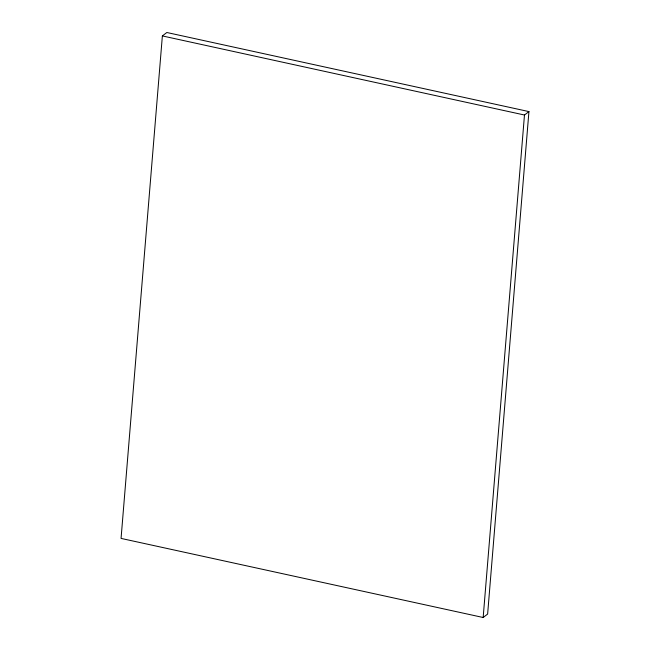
<?xml version="1.0" encoding="UTF-8"?>
<svg xmlns="http://www.w3.org/2000/svg" width="650" height="650" viewBox="0 0 650 650"><rect width="100%" height="100%" fill="white"/><g stroke="black" fill="none" stroke-linecap="round" stroke-linejoin="round"><path stroke-width="0.97" d="M162.37 35.929L121.062 538.411L483.161 617.5L487.63 614.071L528.938 111.589L166.839 32.5L162.37 35.929L524.477 115.017L528.938 111.589M483.161 617.5L524.477 115.017"/></g></svg>
